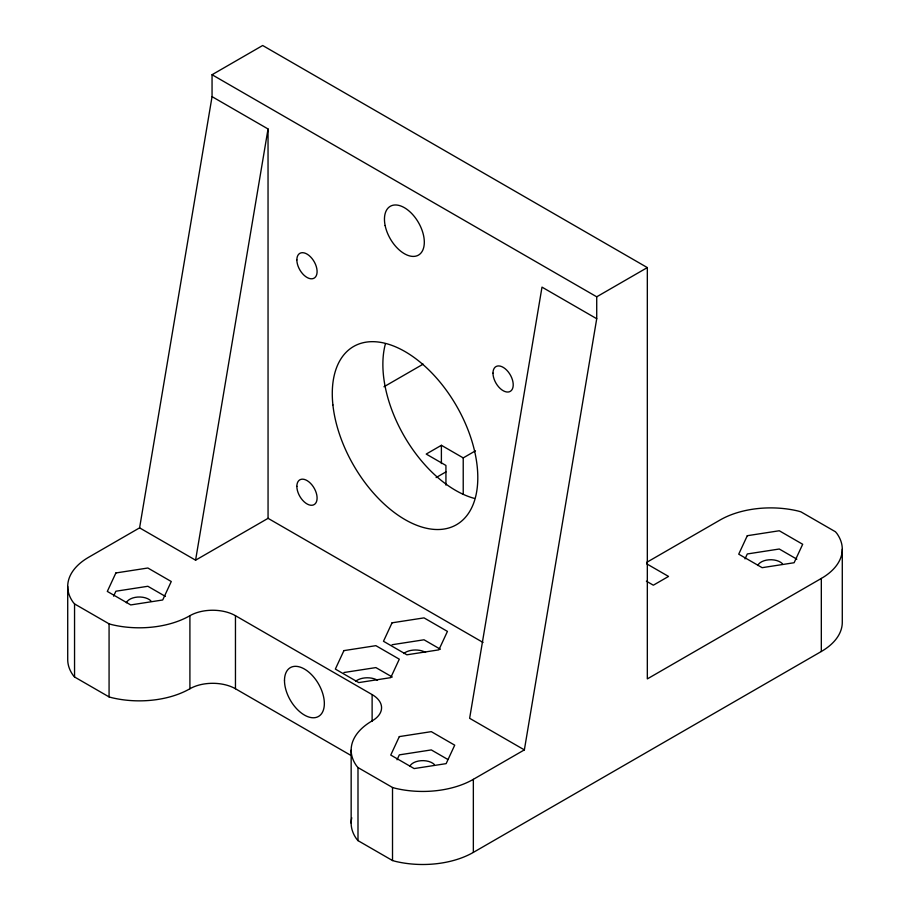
<?xml version="1.0" encoding="UTF-8"?>
<svg xmlns="http://www.w3.org/2000/svg" width="910" height="910" viewBox="0 0 910 910"><rect width="100%" height="100%" fill="white"/><g stroke="black" fill="none" stroke-linecap="round" stroke-linejoin="round"><path stroke-width="1.36" d="M372.122 721.289L372.122 694.592L235.462 615.695A32.214 18.598 0 0 0 189.906 615.695A71.583 41.325 0 0 1 111.896 624.658L109.075 623.851L74.552 603.921L73.164 602.295A71.583 41.325 0 0 1 88.679 557.25L139.594 527.857L212.053 96.642L212.053 74.722L262.671 45.5L647.329 267.586L647.329 678.894L821.32 578.441A71.583 41.325 0 0 0 836.836 533.408L835.448 531.77L800.925 511.841L798.104 511.033A71.583 41.325 0 0 0 720.094 519.997L646.657 562.391M372.122 694.592A32.214 18.598 0 0 1 372.122 720.902A71.583 41.325 0 0 0 356.606 765.936L357.994 767.562L392.517 787.491L395.338 788.299A71.583 41.325 0 0 0 473.348 779.335L524.365 749.885L596.721 318.727L596.721 296.808L212.053 74.722M139.594 527.857L195.582 560.185L268.04 128.97L212.053 96.642M113.602 596.152L115.888 591.227L147.864 586.279L165.415 596.414M397.044 759.793L399.319 754.868L431.306 749.92L447.686 759.384M745.017 558.888L747.292 553.962L779.279 549.014L796.83 559.161M383.963 386.773L423.173 364.137M596.721 296.808L647.329 267.586M195.582 560.185L268.063 518.336L483.051 642.46M475.464 450.837L463.224 457.901L441.396 445.297L426.21 454.067L445.934 465.454L445.934 485.121M436.117 477.568L445.934 471.903M351.772 817.783A71.583 41.325 0 0 0 356.606 838.986L357.994 840.624L392.517 860.553L395.338 861.349A71.583 41.325 0 0 0 473.348 852.397L821.32 651.492A71.583 41.325 0 0 0 842.285 622.269L842.285 549.219M392.051 644.735L424.026 639.787L440.417 649.251M343.912 672.524L375.887 667.587L392.278 677.04M67.715 586.472L67.715 659.534A71.583 41.325 0 0 0 73.164 675.345L74.552 676.983L109.075 696.912L111.896 697.708A71.583 41.325 0 0 0 189.906 688.756A32.214 18.598 0 0 1 235.462 688.756L351.192 755.573M596.721 318.727L541.996 287.128L469.64 718.297L524.365 749.885M646.646 563.802L668.532 576.428L653.346 585.198L646.384 581.183M821.32 578.441L821.32 651.492M473.348 779.335L473.348 852.397M463.224 457.901L463.224 494.426M441.396 445.297L441.396 463.565M392.517 787.491L392.517 860.553M357.994 767.562L357.994 840.624M351.158 750.113L351.158 823.175M268.04 128.97L268.063 518.336M235.462 615.695L235.462 688.756M189.906 615.695L189.906 688.756M109.075 623.851L109.075 696.912M74.552 603.921L74.552 676.983M757.746 565.474A13.422 7.746 0 0 1 768.95 559.798A13.422 7.746 0 0 1 782.327 563.609M409.773 766.379A13.422 7.746 0 0 1 420.977 760.703A13.422 7.746 0 0 1 434.354 764.502M126.331 602.738A13.422 7.746 0 0 1 137.547 597.062A13.422 7.746 0 0 1 150.912 600.862M403.733 653.516A14.321 8.27 0 0 1 425.584 652.413M474.463 498.418A102.898 59.412 60 0 1 385.351 344.071M355.594 681.306A14.321 8.27 0 0 1 377.445 680.202M115.888 572.959L107.312 591.42L130.721 604.934L162.708 599.986L171.273 581.524L147.864 568.011L115.888 572.959M343.912 650.616L335.346 669.077L358.756 682.591L390.731 677.643L399.297 659.181L375.887 645.668L343.912 650.616M392.051 622.815L383.485 641.277L406.884 654.802L438.87 649.854L447.436 631.392L424.026 617.879L392.051 622.815M399.319 736.599L390.754 755.061L414.164 768.575L446.139 763.638L454.716 745.176L431.306 731.651L399.319 736.599M747.292 535.706L738.727 554.167L762.136 567.681L794.111 562.733L802.688 544.271L779.279 530.758L747.292 535.706M284.489 680.532A28.187 16.278 60 0 0 314.382 717.728A28.187 16.278 60 0 0 314.382 677.859A28.187 16.278 60 0 0 284.489 680.532M296.853 486.372A14.321 8.27 60 0 0 312.039 505.266A14.321 8.27 60 0 0 312.039 485.019A14.321 8.27 60 0 0 296.853 486.372M296.853 259.907A14.321 8.27 60 0 0 312.039 278.79A14.321 8.27 60 0 0 312.039 258.542A14.321 8.27 60 0 0 296.853 259.907M492.981 373.134A14.321 8.27 60 0 0 508.167 392.028A14.321 8.27 60 0 0 508.167 371.78A14.321 8.27 60 0 0 492.981 373.134M332.901 404.916A102.898 59.412 60 0 0 449.335 527.823A102.898 59.412 60 0 0 432.887 374.055A102.898 59.412 60 0 0 332.901 404.916M385.135 225.543A28.187 16.278 60 0 0 418.486 255.096A28.187 16.278 60 0 0 409.557 211.45A28.187 16.278 60 0 0 385.135 225.543"/></g></svg>
